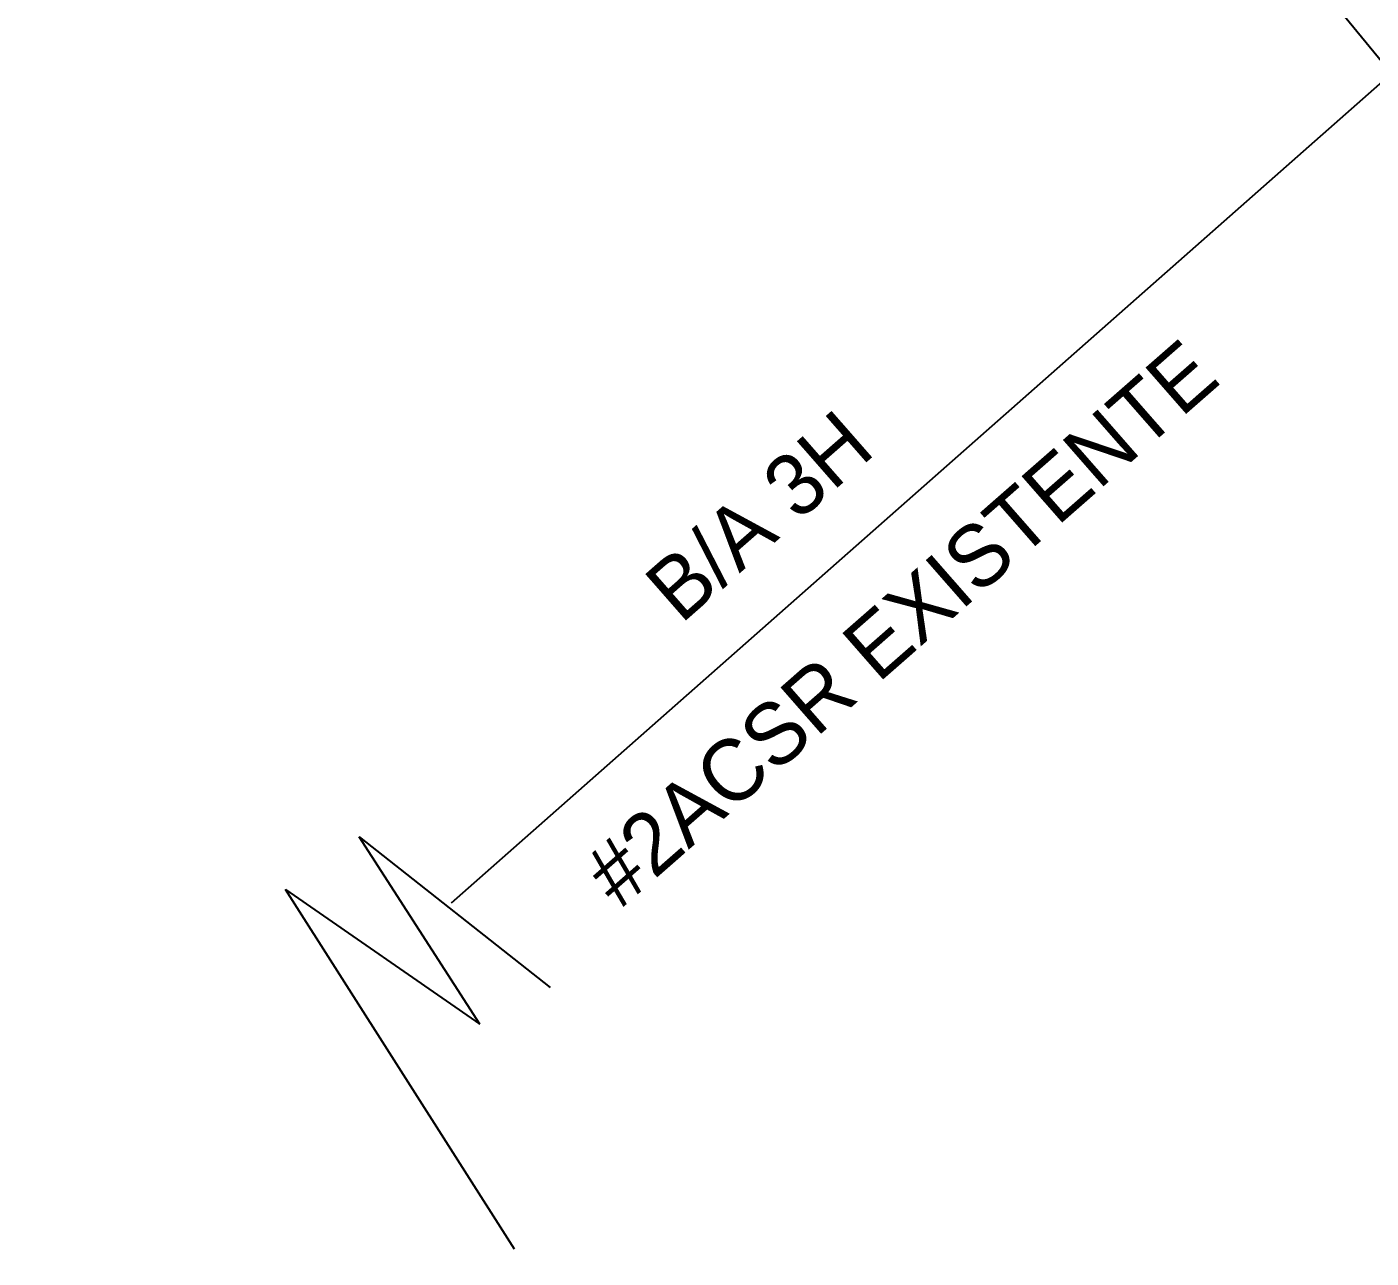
# Model space of a CAD drawing. Extents: x 604418 to 606014, y 1310869 to 1312555.
# Drawn here: x 605742.17 to 605761.8, y 1310955.62 to 1310973.61 of the extents above; entities that cross this region are included whole.
import ezdxf

# ---------------------------------------------------------------- set-up
doc = ezdxf.new("R2010")
doc.units = 0
doc.header["$MEASUREMENT"] = 0
doc.linetypes.add('DASHED', pattern=[0.75, 0.5, -0.25])
doc.linetypes.add('SUBTERRANEO', pattern=[4.7625, 3.175, -1.5875])
doc.layers.get('0').update_dxf_attribs({"color": 10})
doc.layers.add('DETALLES', color=7, linetype='Continuous')
doc.layers.add('VPORTS', color=7, linetype='Continuous')
doc.styles.add('ARCHT.SHX', font='archt.shx')
doc.linetypes.add('RAYAXXX', pattern='A,0.8,["XXX",Standard,S=0.08,R=0,X=0,Y=-0.04],-0.22', length=1.02)

msp = doc.modelspace()

# ---------------------------------------------------------------- linework, layer by layer
at = {"color": 7, "linetype": 'Continuous'}
for p, q in [((605748.786, 1310959.039), (605747.025, 1310961.775)), ((605747.025, 1310961.775), (605749.815, 1310959.577)), ((605749.29, 1310955.755), (605745.95, 1310961.007)), ((605745.95, 1310961.007), (605748.786, 1310959.039))]:
    msp.add_line(p, q, dxfattribs=at)
at = {"color": 32}
for centre in [(608436.857, 1313165.534), (608428.875, 1313161.38), (608422.172, 1313155.799)]:
    msp.add_arc(centre, 3435.071, 217.773992, 220.197082, dxfattribs=at)
at = {"color": 7, "linetype": 'SUBTERRANEO'}
for centre in [(608432.826, 1313163.631), (608425.484, 1313158.763)]:
    msp.add_arc(centre, 3435.071, 217.773992, 220.197082, dxfattribs=at)
at = {"layer": 'DETALLES', "color": 5, "linetype": 'Continuous', "ltscale": 0.1}
msp.add_line((605762.52, 1310973.297), (605748.365, 1310960.806), dxfattribs=at)
at = {"layer": 'VPORTS', "color": 251, "linetype": 'RAYAXXX', "ltscale": 10}
msp.add_arc((608417.063, 1313152.584), 3435.071, 217.773992, 220.197082, dxfattribs=at)

# ---------------------------------------------------------------- texts
at = {"layer": 'DETALLES', "color": 5, "linetype": 'DASHED', "ltscale": 0.1, "style": 'ARCHT.SHX'}
for s, p in [('#2ACSR EXISTENTE', (605750.828, 1310960.704)), ('B/A 3H', (605751.722, 1310964.872))]:
    msp.add_text(s, height=0.9, rotation=41.2218, dxfattribs=at).set_placement(p)

doc.saveas('drawing.dxf')
